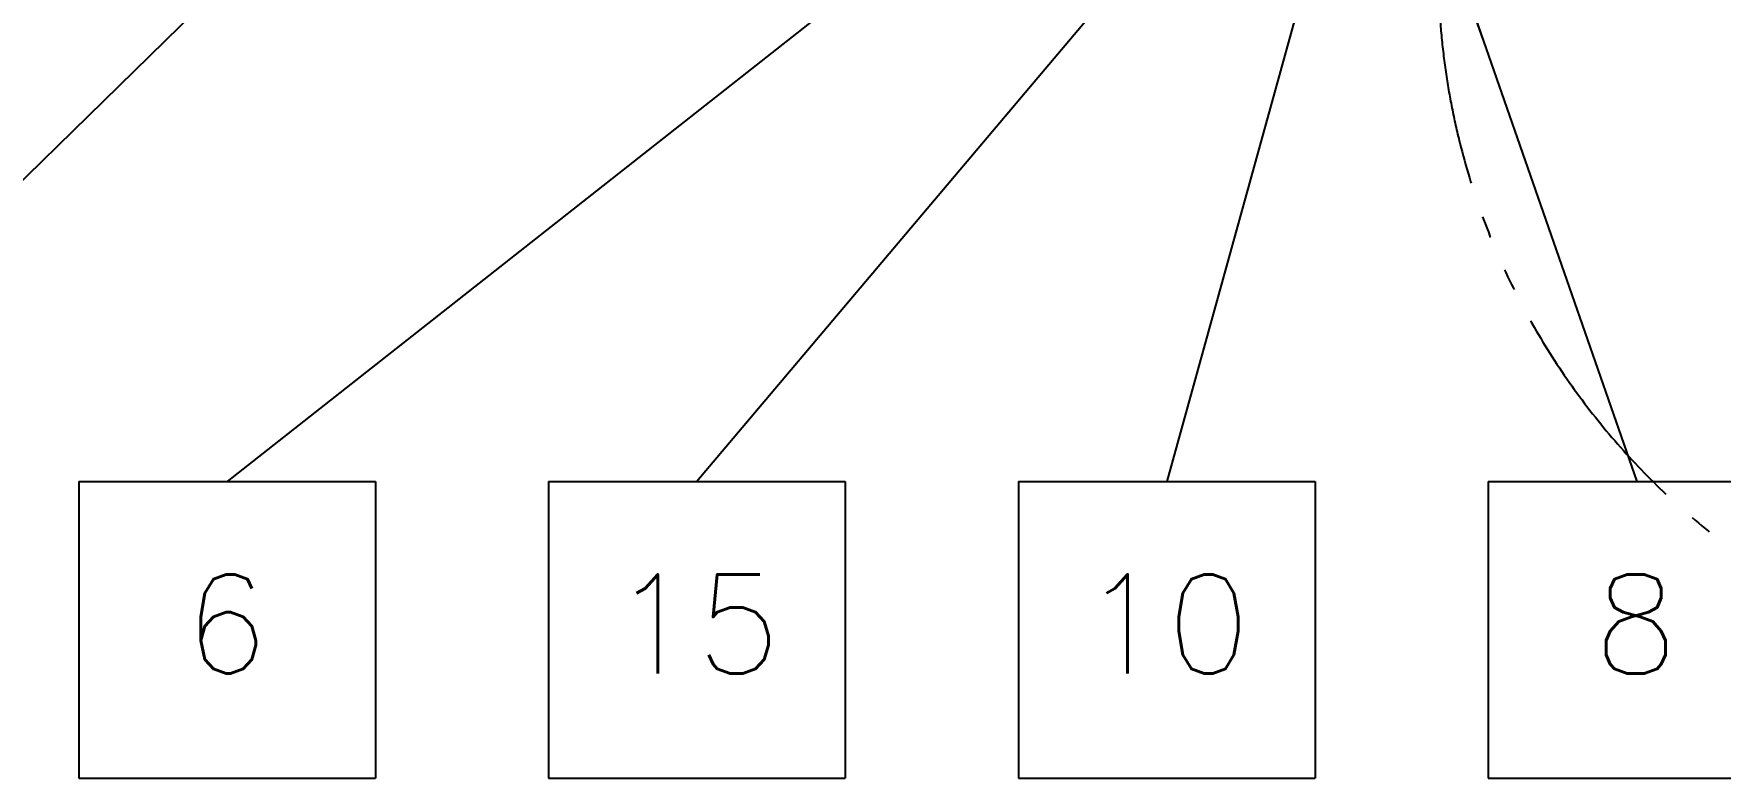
# Model space of a CAD drawing. Extents: x 1551 to 113148, y -1700 to 77018.
# Drawn here: x 10492 to 15270, y 19548 to 21657 of the extents above; entities that cross this region are included whole.
import ezdxf
from ezdxf.enums import TextEntityAlignment as Align

# ---------------------------------------------------------------- set-up
doc = ezdxf.new("R2010")
doc.units = 0
doc.header["$LTSCALE"] = 500
doc.header["$MEASUREMENT"] = 0
doc.linetypes.add('PHANTOM', pattern=[2.1, 1.25, -0.2, 0.125, -0.2, 0.125, -0.2])
doc.layers.get('0').update_dxf_attribs({"linetype": 'CONTINUOUS'})
for name, color, linetype in [('M1CO1', 1, 'CONTINUOUS'), ('POSNR', 2, 'CONTINUOUS'), ('S0CO2', 2, 'CONTINUOUS'), ('SAFECO1', 1, 'CONTINUOUS')]:
    doc.layers.add(name, color=color, linetype=linetype)
doc.styles.add('ROMANS', font='romans', dxfattribs={"height": 100})
doc.dimstyles.get("Standard").update_dxf_attribs({"dimtxt": 2, "dimasz": 2.5, "dimexe": 1, "dimexo": 1, "dimgap": 1, "dimtad": 1, "dimdsep": 46, "dimtxsty": 'ROMANS', "dimcen": 0, "dimclrd": 1, "dimclre": 1, "dimclrt": 2, "dimadec": 0, "dimazin": 0, "dimtfac": 1, "dimtmove": 2, "dimatfit": 3, "dimfxl": 1, "dimtvp": 100, "dimtolj": 1, "dimarcsym": 0})

# ---------------------------------------------------------------- blocks, each defined once
blk = doc.blocks.new('DOT')
at = {"layer": 'SAFECO1', "color": 0, "linetype": 'ByBlock'}
blk.add_line((-0.5, 0), (-1, 0), dxfattribs=at)
at = {"layer": 'SAFECO1', "color": 0, "linetype": 'ByBlock', "const_width": 0.5}
blk.add_lwpolyline([(-0.25, 0, 1), (0.25, 0, 1)], format="xyb", close=True, dxfattribs=at)
blk = doc.blocks.new('POS_LUFTE')
at = {"layer": 'S0CO2'}
for p, q in [((-4.178, 3.881), (-4.178, -4.525)), ((-4.178, 3.881), (4.228, 3.881)), ((4.228, 3.881), (4.228, -4.525)), ((-4.178, -4.525), (4.228, -4.525))]:
    blk.add_line(p, q, dxfattribs=at)
at = {"layer": 'POSNR', "color": 2, "style": 'ROMANS'}
blk.add_attdef('POS', text='', height=2.81, dxfattribs=at).set_placement((0, -1.561), align=Align.CENTER)

msp = doc.modelspace()

# ---------------------------------------------------------------- linework, layer by layer
at = {"linetype": 'PHANTOM'}
msp.add_arc((16525.107, 21848.758), 2055.002, 180, 359.905487, dxfattribs=at)

# ---------------------------------------------------------------- block references
at = {"layer": 'M1CO1', "linetype": 'Continuous', "xscale": 100, "yscale": 100, "zscale": 100}
for p, values in [((11036.97, 20001.018), {'POS': '6'}), ((12368.048, 20001.018), {'POS': '15'}), ((13699.125, 20001.018), {'POS': '10'}), ((15030.202, 20001.018), {'POS': '8'})]:
    msp.add_blockref('POS_LUFTE', p, dxfattribs=at).add_auto_attribs(values)

# ---------------------------------------------------------------- leaders
at = {"layer": 'M1CO1', "linetype": 'Continuous'}
for points in [[(15146.128, 26183.013), (19073.911, 20389.102)], [(11213.553, 23531.783), (7149.618, 20389.102)], [(11910.792, 23253.018), (8334.925, 20389.102)], [(11384.684, 22145.754), (9587.406, 20389.102)], [(13272.394, 22145.754), (11039.49, 20389.102)], [(15071.325, 21973.561), (16412.202, 20389.102)], [(13667.643, 21925.18), (12370.567, 20389.102)], [(14127.47, 21925.18), (13701.644, 20389.102)], [(14514.692, 21876.8), (15032.721, 20389.102)]]:
    msp.add_leader(points, dimstyle='Standard', override={"dimasz": 250, "dimgap": 100, "dimtad": 0, "dimldrblk": 'DOT'}, dxfattribs=at)

doc.saveas('drawing.dxf')
